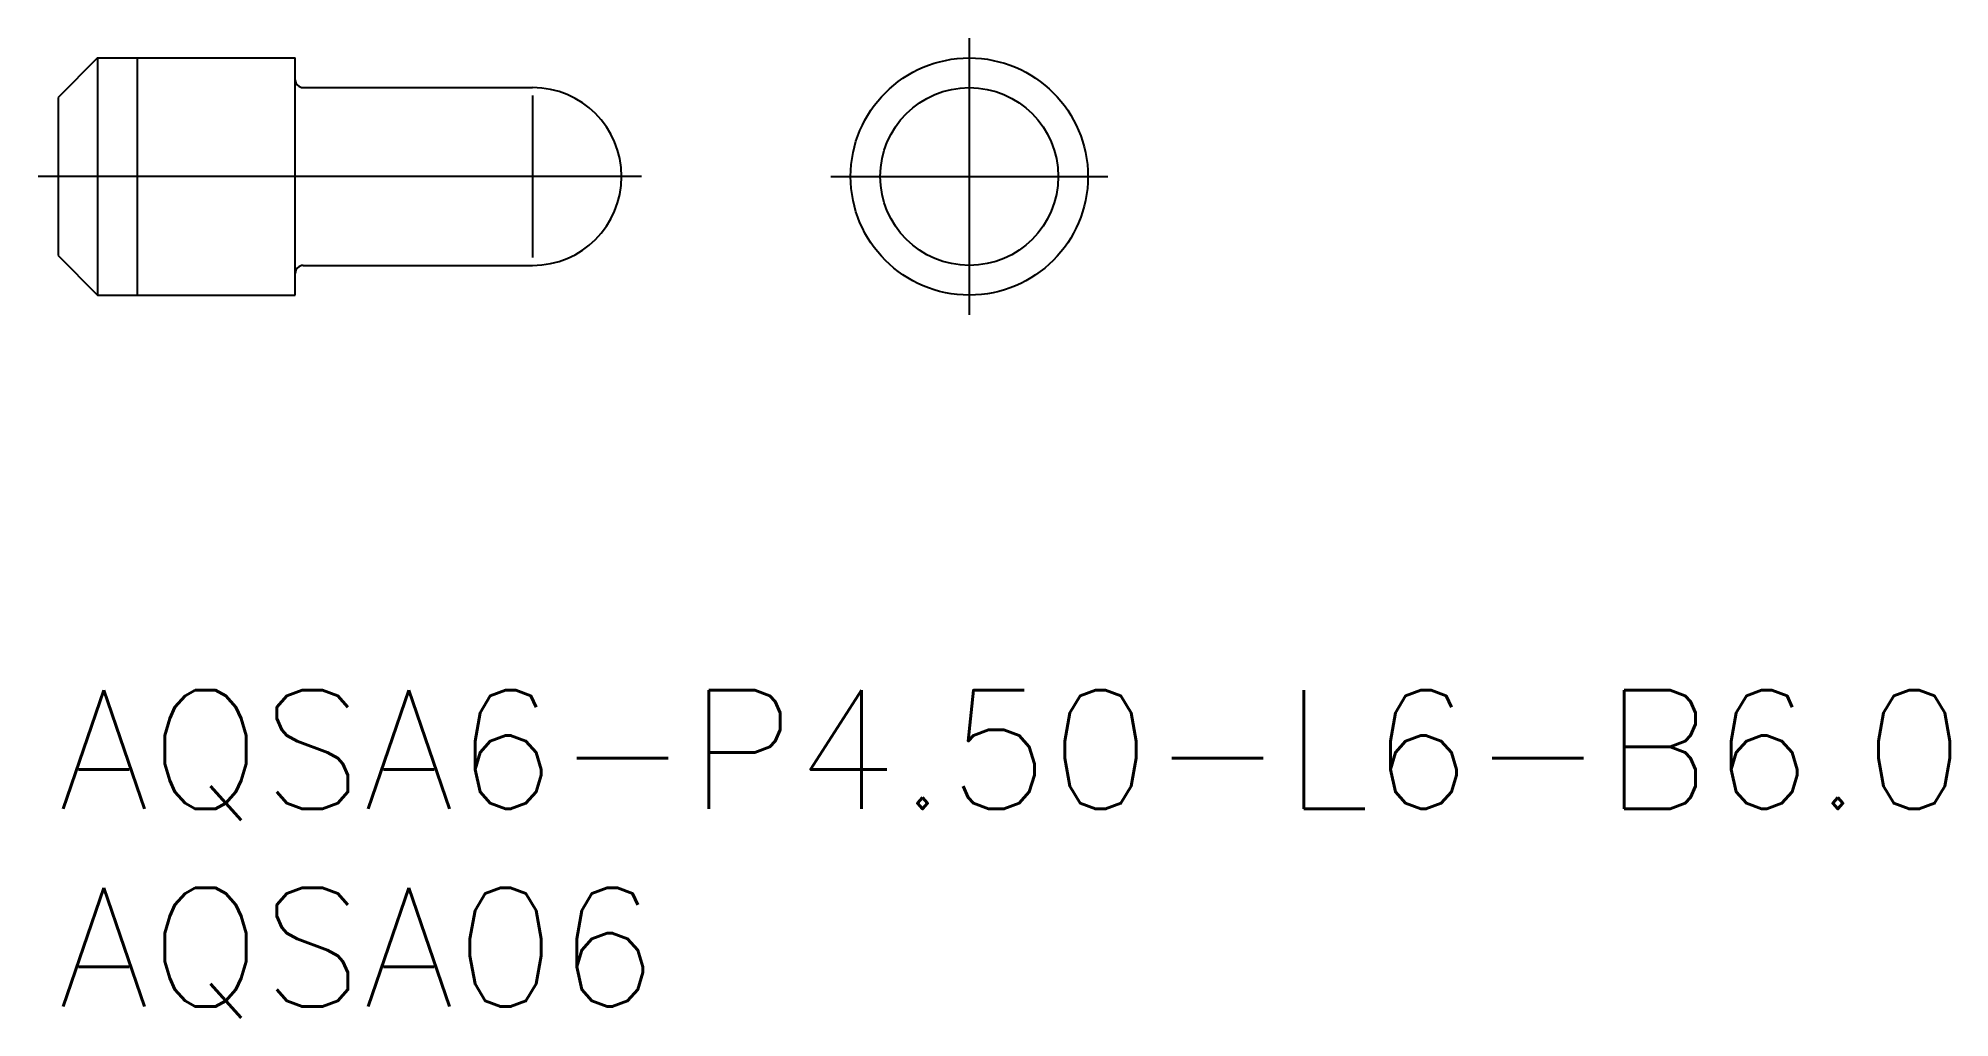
# Model space of a CAD drawing. Extents: x -0.5 to 47.8, y -8.3 to 16.5.
import ezdxf

# ---------------------------------------------------------------- set-up
doc = ezdxf.new("R2010")
doc.units = 0
doc.header["$LTSCALE"] = 0.5
doc.linetypes.add('CENTER', pattern=[50.8, 31.75, -6.35, 6.35, -6.35])
for name, color, linetype in [('MSM_CENTER', 1, 'CENTER'), ('MSM_CONTINUOUS', 7, 'CONTINUOUS'), ('MSM_NARROW', 5, 'CONTINUOUS'), ('MSM_PART_NUMBER', 7, 'CONTINUOUS')]:
    doc.layers.add(name, color=color, linetype=linetype)
doc.styles.get("Standard").update_dxf_attribs({"font": 'txt.shx', "height": 1, "bigfont": 'bigfont.shx'})

# ---------------------------------------------------------------- blocks, each defined once
blk = doc.blocks.new('*U15')
at = {"layer": 'MSM_PART_NUMBER'}
blk.add_text('AQSA6-P4.50-L6-B6.0', height=3, dxfattribs=at).set_placement((0, -3))
blk = doc.blocks.new('*U16')
at = {"layer": 'MSM_PART_NUMBER'}
blk.add_text('AQSA06', height=3, dxfattribs=at).set_placement((0, -8))

msp = doc.modelspace()

# ---------------------------------------------------------------- linework, layer by layer
at = {"layer": 'MSM_CENTER'}
for p, q in [((23.04, 16.5), (23.04, 9.5)), ((14.75, 13), (-0.5, 13)), ((19.54, 13), (26.54, 13))]:
    msp.add_line(p, q, dxfattribs=at)
at = {"layer": 'MSM_CONTINUOUS'}
for p, q in [((1, 16), (0, 15)), ((1, 16), (6, 16)), ((1, 16), (1, 10)), ((6, 10), (6, 16)), ((0, 15), (0, 11)), ((6.2, 15.25), (12, 15.25)), ((0, 11), (1, 10)), ((6.2, 10.75), (12, 10.75)), ((1, 10), (6, 10))]:
    msp.add_line(p, q, dxfattribs=at)
for radius in [3, 2.25]:
    msp.add_circle((23.04, 13), radius, dxfattribs=at)
for centre, radius, start, end in [((6.2, 15.45), 0.2, 180, 270), ((12, 13), 2.25, 270, 90), ((6.2, 10.55), 0.2, 90, 180)]:
    msp.add_arc(centre, radius, start, end, dxfattribs=at)
at = {"layer": 'MSM_NARROW'}
for p, q in [((2, 16), (2, 10)), ((12, 15.05), (12, 10.95))]:
    msp.add_line(p, q, dxfattribs=at)

# ---------------------------------------------------------------- block references
at = {"layer": 'MSM_CONTINUOUS'}
for name in ['*U15', '*U16']:
    msp.add_blockref(name, (0, 0), dxfattribs=at)

doc.saveas('drawing.dxf')
